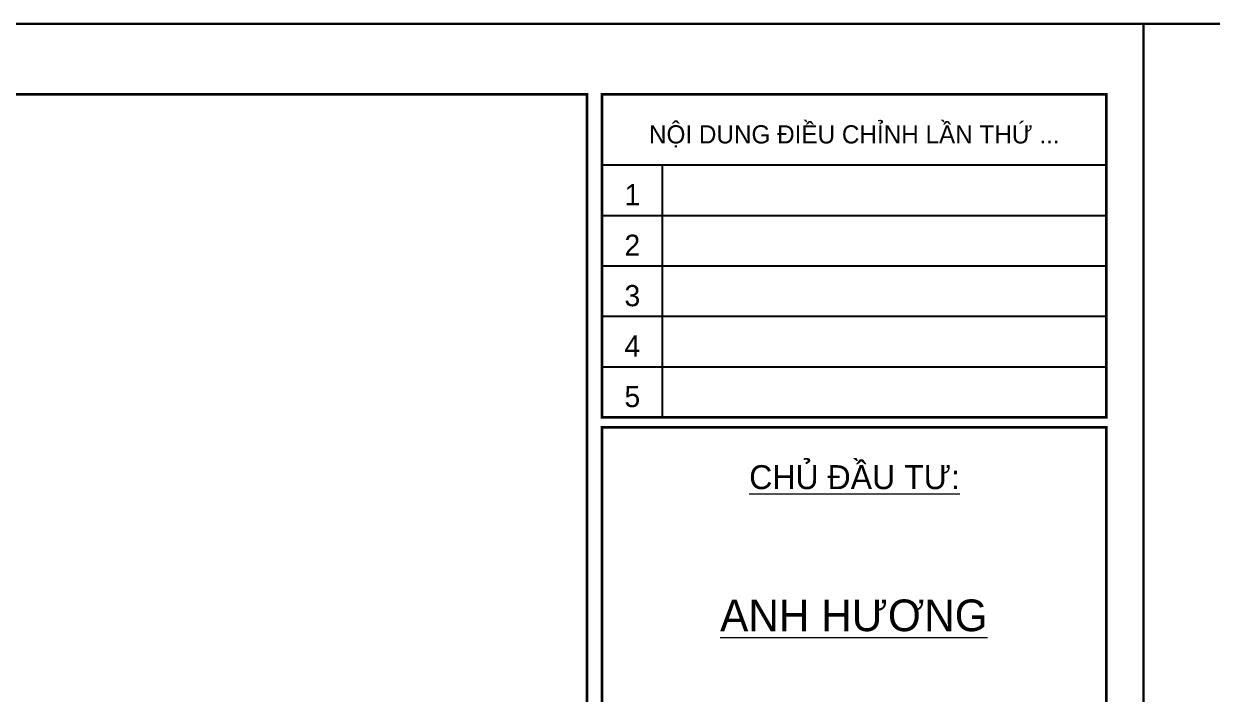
# Model space of a CAD drawing. Header units: inches. Extents: x 274208 to 641690, y -81912 to 129129.
# Drawn here: x 556697 to 559642, y 25466 to 27127 of the extents above; entities that cross this region are included whole.
import ezdxf
from ezdxf.enums import TextEntityAlignment as Align

# ---------------------------------------------------------------- set-up
doc = ezdxf.new("R2010")
doc.units = ezdxf.units.IN
doc.header["$MEASUREMENT"] = 0
for name, color, linetype, lineweight in [('05.Text', 253, 'Continuous', 18), ('11.Khung bo', 32, 'Continuous', 50), ('12.Khung', 36, 'Continuous', 25)]:
    doc.layers.add(name, color=color, linetype=linetype, lineweight=lineweight)
doc.layers.add('Tpl_Bound', color=1, linetype='Continuous', plot=False)
doc.styles.add('AVANT', font='')
doc.styles.add('VnAvantH', font='')
doc.styles.get('AVANT').set_extended_font_data('.VnAvant')
doc.styles.get('VnAvantH').set_extended_font_data('.VnAvantH')

# ---------------------------------------------------------------- blocks, each defined once
blk = doc.blocks.new('100')
at = {"layer": '11.Khung bo', "const_width": 26.7}
for points in [[(1860913, -945240), (1860913, -916940), (1896063, -916940), (1896063, -945240)], [(1896213, -920140), (1896213, -916940), (1901213, -916940), (1901213, -920140)], [(1896213, -924140), (1901213, -924140), (1901213, -920240), (1896213, -920240)]]:
    blk.add_lwpolyline(points, close=True, dxfattribs=at)
at = {"layer": '12.Khung'}
for p, q in [((1896213, -917640), (1901213, -917640)), ((1896813, -920140), (1896813, -917640)), ((1896213, -918140), (1901213, -918140)), ((1896213, -918640), (1901213, -918640)), ((1896213, -919140), (1901213, -919140)), ((1896213, -919640), (1901213, -919640))]:
    blk.add_line(p, q, dxfattribs=at)
at = {"layer": '12.Khung', "color": 1}
blk.add_lwpolyline([(1901579, -945940), (1901579, -916240), (1859580, -916240), (1859580, -945940)], close=True, dxfattribs=at)
at = {"layer": '05.Text', "style": 'VnAvantH'}
blk.add_text('Néi dung ®iÒu chØnh lÇn thø ...', height=180, dxfattribs=at).set_placement((1898713, -917329), align=Align.MIDDLE)
at = {"layer": '05.Text'}
for s, height, style, p in [('1', 210, 'AVANT', (1896513, -918040)), ('2', 210, 'AVANT', (1896513, -918540)), ('3', 210, 'AVANT', (1896513, -919040)), ('4', 210, 'AVANT', (1896513, -919540)), ('5', 210, 'AVANT', (1896513, -920040)), ('%%uChñ ®Çu t\xad:', 237.6, 'VnAvantH', (1898716, -920853)), ('%%Uanh H¦¥NG', 313.63, 'VnAvantH', (1898709, -922261))]:
    blk.add_text(s, height=height, dxfattribs=dict(at, style=style)).set_placement(p, align=Align.CENTER)

msp = doc.modelspace()

# ---------------------------------------------------------------- linework, layer by layer
at = {"layer": 'Tpl_Bound', "color": 1}
for points in [[(548971.4, 19702.4), (548971.4, 27127.3), (559471.3, 27127.3), (559471.3, 19702.4)], [(559471.3, 19702.4), (559471.3, 27127.3), (569971.2, 27127.3), (569971.2, 19702.4)]]:
    msp.add_lwpolyline(points, close=True, dxfattribs=at)

# ---------------------------------------------------------------- block references
at = {"layer": '05.Text', "xscale": 0.25, "yscale": 0.25, "zscale": 0.25}
for p in [(84076.5, 256187.3), (94576.4, 256187.3)]:
    msp.add_blockref('100', p, dxfattribs=at)

doc.saveas('drawing.dxf')
